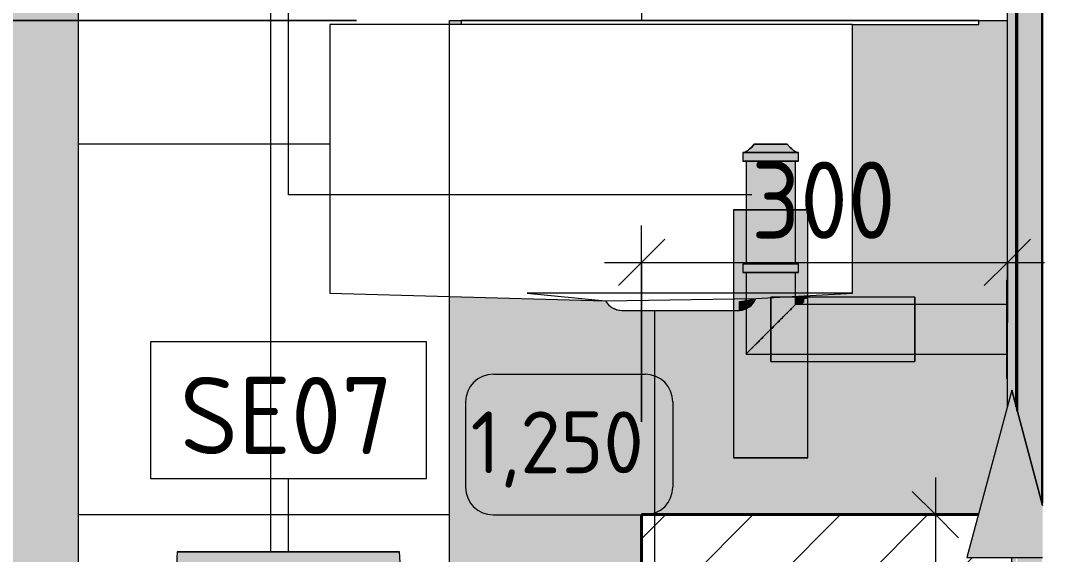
# Model space of a CAD drawing. Header units: millimetres. Extents: x 10406 to 76706, y -2377 to 12445.
# Drawn here: x 38543 to 39372, y 8668 to 9100 of the extents above; entities that cross this region are included whole.
import ezdxf

# ---------------------------------------------------------------- set-up
doc = ezdxf.new("R2010")
doc.units = ezdxf.units.MM
doc.layers.add('0-2', color=7, linetype='Continuous', lineweight=9, transparency=0.7)
doc.layers.add('P-SANR-FIXT-2', color=7, linetype='Continuous', lineweight=9, transparency=0.7)
for name, color, linetype, lineweight in [('A-ANNO-DIMS', 7, 'Continuous', 9), ('A-ANNO-DIMS-25', 7, 'Continuous', 9), ('A-DETL-1', 7, 'Continuous', 40), ('A-DETL-GENF', 7, 'Continuous', 9), ('A-GLAZ-CWMG', 7, 'Continuous', 9), ('A-WALL-PATT', 7, 'Continuous', 9), ('I-FURN-IDEN', 7, 'Continuous', 9), ('I-WALL', 7, 'Continuous', 9), ('P-SANR-FIXT', 7, 'Continuous', 9), ('P-SANR-FIXT-3', 7, 'Continuous', 18), ('P-SANR-FIXT-IDEN', 7, 'Continuous', 9)]:
    doc.layers.add(name, color=color, linetype=linetype, lineweight=lineweight)
for name, color, linetype, lineweight, true_color in [('A-DETL-GENF-2', 7, 'Continuous', 9, 0xe0e0e0), ('A-WALL-4', 7, 'Continuous', 30, 0x3c3c3c), ('A-WALL-FNSH-3', 7, 'Continuous', 30, 0x3c3c3c), ('I-FURN-7', 7, 'Continuous', 9, 0xc0c0c0), ('I-WALL-1', 7, 'Continuous', 9, 0x787878)]:
    doc.layers.add(name, color=color, linetype=linetype, lineweight=lineweight, true_color=true_color)
doc.layers.add('I-FURN-6', color=7, linetype='Continuous', lineweight=9, true_color=0xfbfbfb, transparency=0.7)
doc.styles.add('GOST Common_1', font='GOST_Common.ttf', dxfattribs={"height": 50})
doc.styles.add('GOST Common_3', font='GOST_Common.ttf', dxfattribs={"height": 62.5})
doc.styles.add('ISOCPEUR_2', font='isocpeur.ttf', dxfattribs={"width": 0.9, "height": 62.5})
doc.dimstyles.new('ISO-2_5_0_9К_БОЛЬШОЙ_1', dxfattribs={"dimscale": 304.8, "dimtxt": 62.248823, "dimasz": 0.123031, "dimexe": 0.098425, "dimexo": 0.246063, "dimgap": 0, "dimtad": 1, "dimdec": 0, "dimrnd": 10, "dimzin": 0, "dimdsep": 46, "dimtxsty": 'ISOCPEUR_2', "dimblk1": 'OBLIQUE', "dimblk2": 'OBLIQUE', "dimsah": 1, "dimcen": 0.09, "dimdle": 0.098425, "dimazin": 0, "dimtfac": 1, "dimtdec": 4, "dimtix": 1, "dimtmove": 0, "dimatfit": 3, "dimfxl": 1, "dimtvp": 1, "dimtolj": 1, "dimtzin": 0, "dimarcsym": 2})

# ---------------------------------------------------------------- blocks, each defined once
blk = doc.blocks.new('сифон - Для раковины-30615598-Развертка 3_02-1')
at = {"layer": 'P-SANR-FIXT-2'}
for points in [[(24589.71, 8993), (24632.61, 8993.06), (24628.91, 8995.07), (24629.31, 8995.21), (24628.3, 8995.72), (24627.98, 8995.85), (24627.65, 8996.4), (24626.89, 8997.05), (24624.44, 9000), (24597.87, 9000), (24594.5, 8995.89), (24593.01, 8994.97), (24592.42, 8994.61), (24589.81, 8993.06)], [(24616.39, 8986), (24633.71, 8986), (24633.71, 8993), (24588.71, 8993), (24588.71, 8986), (24616.37, 8986)], [(24603.45, 8946.78), (24611.21, 8946.78), (24611.21, 8986), (24591.21, 8986), (24591.21, 8946.78), (24601.21, 8946.78)], [(24611.21, 8946.78), (24631.21, 8946.78), (24631.21, 8986), (24611.21, 8986), (24611.21, 8969.84)], [(24603.45, 8903), (24611.21, 8903), (24611.21, 8946.78), (24591.21, 8946.78), (24591.21, 8903), (24601.87, 8903)], [(24611.21, 8903), (24631.21, 8903), (24631.21, 8946.78), (24611.21, 8946.78), (24611.21, 8908.4)], [(24606.04, 8896), (24611.21, 8896), (24611.21, 8903), (24588.71, 8903), (24588.79, 8896), (24605.39, 8896)], [(24617.04, 8896), (24633.71, 8896), (24633.71, 8903), (24611.21, 8903), (24611.21, 8896), (24617.01, 8896)], [(24630.03, 8876), (24631.21, 8876), (24631.21, 8896), (24611.21, 8896), (24611.21, 8879.2), (24626.21, 8879), (24626.21, 8876.34), (24625.36, 8876), (24628.53, 8876)], [(24802.27, 8850), (24802.71, 8850.02), (24802.71, 8890), (24802.27, 8890), (24802.27, 8855.18)], [(24586.02, 8865.31), (24590, 8866.21), (24591.21, 8866.99), (24591.21, 8873.59), (24590, 8873.11), (24590, 8868.2), (24588.1, 8866.82)], [(24591.21, 8873.59), (24601.21, 8874.94), (24611.21, 8875.5), (24611.21, 8879.2), (24596.21, 8879), (24596.21, 8874.89), (24591.21, 8874.82), (24591.44, 8874.71), (24595.24, 8874.48), (24591.21, 8874.13)], [(24591.21, 8866.99), (24591.89, 8867.38), (24591.89, 8868.66), (24593.89, 8870.07), (24593.89, 8871.03), (24598.64, 8874.75), (24591.21, 8873.59), (24591.21, 8867.28)], [(24591.21, 8866.73), (24592.79, 8867.5), (24595.3, 8869.35), (24597.48, 8871.84), (24598.66, 8874.5), (24593.89, 8871.03), (24593.84, 8870.02), (24592.49, 8868.99), (24591.89, 8868.66), (24591.89, 8867.38), (24591.21, 8866.99)], [(24611.21, 8876), (24623.79, 8876.2), (24626.21, 8876.34), (24626.21, 8879.2), (24611.21, 8879)], [(24623.63, 8875.11), (24625.36, 8875.11), (24625.36, 8876), (24616.23, 8875.78), (24611.21, 8875.5), (24611.21, 8875.11), (24621.21, 8875.11)], [(24611.21, 8875.5), (24616.24, 8876), (24611.21, 8876)], [(24615.1, 8865.31), (24614.74, 8868.22), (24618.98, 8868.03), (24618.98, 8868.38), (24623.39, 8868.38), (24623.52, 8872.08), (24626.21, 8871.99), (24626.21, 8872.52), (24628.53, 8872.52), (24628.53, 8874.73), (24630.12, 8874.82), (24630.21, 8875.11), (24630.53, 8875.11), (24630.53, 8875.85), (24625.36, 8875.89), (24625.36, 8875.11), (24611.21, 8875.11), (24611.21, 8865.31)], [(24611.21, 8850), (24631.21, 8870), (24631.06, 8875.85), (24630.53, 8875.85), (24630.53, 8875.11), (24630.1, 8875.11), (24630.13, 8874.69), (24628.53, 8874.73), (24628.53, 8872.52), (24626.21, 8872.52), (24626.21, 8871.99), (24623.52, 8872.08), (24623.39, 8868.38), (24618.98, 8868.38), (24618.98, 8868.03), (24614.74, 8868.22), (24615.1, 8865.31), (24611.21, 8865.31), (24611.21, 8855.18)], [(24631.21, 8870), (24637.19, 8870), (24637.19, 8871.6), (24638.32, 8871.56), (24638.27, 8874.51), (24640.19, 8874.47), (24640.24, 8875.11), (24640.85, 8875.11), (24640.85, 8875.77), (24631.21, 8875.85), (24631.21, 8871.81)], [(24707.48, 8870), (24727.9, 8870), (24727.9, 8876), (24641.21, 8875.77), (24641.21, 8870), (24687.98, 8870)], [(24611.21, 8850), (24632.43, 8850), (24632.43, 8853.28), (24634.97, 8852.98), (24635.17, 8861.71), (24637.19, 8861.6), (24637.19, 8864.14), (24638.43, 8864.14), (24638.38, 8867.32), (24640.19, 8867.32), (24640.24, 8869.32), (24640.82, 8869.32), (24640.82, 8869.77), (24631.21, 8870), (24613.73, 8852.52)], [(24660.21, 8850), (24660.21, 8870), (24641.21, 8869.77), (24641.21, 8850)], [(24664.11, 8850), (24667.21, 8850), (24667.21, 8870), (24660.21, 8870), (24660.21, 8850)], [(24711.96, 8850), (24727.9, 8850), (24727.9, 8870), (24667.21, 8870), (24667.21, 8850), (24687.98, 8850)], [(24802.27, 8850), (24802.27, 8870), (24727.9, 8870), (24727.9, 8850), (24783.46, 8850)], [(24622, 8830), (24640.62, 8830.2), (24640.63, 8831.27), (24640.24, 8831.28), (24640.19, 8832.68), (24638.9, 8832.68), (24638.85, 8835.72), (24637.19, 8835.86), (24637.19, 8840), (24634.66, 8840), (24634.84, 8847.5), (24632.43, 8847.76), (24632.43, 8848.72), (24632.43, 8848.78), (24632.43, 8850), (24611.21, 8850), (24611.21, 8830), (24618.98, 8830)], [(24667.21, 8830), (24667.21, 8850), (24660.21, 8850), (24660.21, 8830), (24664.11, 8830)], [(24687.98, 8830), (24727.9, 8830), (24727.9, 8850), (24667.21, 8850), (24667.21, 8830)], [(24727.9, 8830), (24802.27, 8830), (24802.27, 8850), (24727.9, 8850), (24727.9, 8830.31)], [(24802.27, 8810), (24802.71, 8810.07), (24802.71, 8850), (24802.27, 8850), (24802.27, 8811.36)], [(24611.21, 8824), (24640.59, 8824), (24640.59, 8824.89), (24640.19, 8824.89), (24640.19, 8826.84), (24638.98, 8826.87), (24638.97, 8827.48), (24637.19, 8827.48), (24637.19, 8830), (24611.21, 8830), (24611.21, 8824.89)], [(24664.11, 8824), (24727.9, 8824), (24727.9, 8830), (24641.21, 8830), (24641.21, 8824)]]:
    blk.add_hatch(color=256, dxfattribs=at).paths.add_polyline_path(points)
h = blk.add_hatch(color=256, dxfattribs=at)
h.paths.add_polyline_path([(24581.21, 8746), (24641.21, 8746), (24641.21, 8824), (24611.21, 8824), (24611.21, 8830), (24591.21, 8830), (24591.21, 8866.73), (24588.07, 8865.7), (24585.23, 8865.31), (24585.23, 8872.65), (24590, 8873.4), (24590, 8874.02), (24591.21, 8874.13), (24591.21, 8874.71), (24590, 8874.82), (24590, 8875.04), (24591.21, 8875.01), (24591.21, 8896), (24588.71, 8896), (24588.96, 8903), (24591.21, 8903), (24591.21, 8946.78), (24581.21, 8946.78), (24581.21, 8757.89)])
h.paths.add_polyline_path([(24641.21, 8876), (24641.21, 8946.78), (24631.21, 8946.78), (24631.21, 8903), (24633.71, 8903), (24633.71, 8896), (24631.21, 8896), (24631.21, 8876), (24640.85, 8876)])
h = blk.add_hatch(color=256, dxfattribs=at)
h.paths.add_polyline_path([(24591.21, 8830), (24611.21, 8850), (24611.21, 8875.5), (24599.11, 8874.82), (24597.07, 8871.37), (24595.24, 8869.28), (24591.52, 8866.86), (24591.21, 8866.73), (24591.21, 8830.68)])
h.paths.add_polyline_path([(24591.21, 8874.13), (24595.24, 8874.77), (24591.21, 8874.71)])
h.paths.add_polyline_path([(24596.21, 8874.89), (24596.21, 8879.2), (24611.21, 8879.2), (24611.21, 8896), (24591.21, 8896), (24591.43, 8875), (24595.01, 8874.92)])
h = blk.add_hatch(color=256, dxfattribs=at)
h.paths.add_polyline_path([(24590, 8873.4), (24591.21, 8873.59), (24591.21, 8874.13), (24590, 8874.02)])
h.paths.add_polyline_path([(24585.23, 8865.31), (24586.02, 8865.31), (24590, 8868.2), (24590, 8873.4), (24585.23, 8872.65), (24585.23, 8871.84)])
h.paths.add_polyline_path([(24590, 8874.69), (24591.21, 8874.82), (24591.21, 8875.01), (24590, 8874.82)])
h = blk.add_hatch(color=256, dxfattribs=at)
h.paths.add_polyline_path([(24641.21, 8824), (24641.21, 8830), (24637.19, 8830), (24637.19, 8827.48), (24638.97, 8827.48), (24638.98, 8826.87), (24640.19, 8826.84), (24640.24, 8824.89), (24640.59, 8824.66), (24640.59, 8824)])
h.paths.add_polyline_path([(24640.82, 8870), (24641.21, 8870), (24641.21, 8875.77), (24640.85, 8875.77), (24640.85, 8875.11), (24640.24, 8875.11), (24640.19, 8874.47), (24638.27, 8874.51), (24638.32, 8871.56), (24637.19, 8871.6), (24637.19, 8870), (24640.24, 8870)])
h = blk.add_hatch(color=256, dxfattribs=at)
h.paths.add_polyline_path([(24640.19, 8832.68), (24640.24, 8833.68), (24641.21, 8833.64), (24641.21, 8835.86), (24640.19, 8835.86), (24640.24, 8857.65), (24641.21, 8857.53), (24641.21, 8869.77), (24640.82, 8869.77), (24640.82, 8869.32), (24640.24, 8869.32), (24640.19, 8867.32), (24638.38, 8867.13), (24638.43, 8864.14), (24637.19, 8864.14), (24637.19, 8861.6), (24635.17, 8861.71), (24634.97, 8852.98), (24632.43, 8853.28), (24632.43, 8848.78), (24632.43, 8848.72), (24632.43, 8847.76), (24634.84, 8847.5), (24634.66, 8840), (24637.19, 8840), (24637.19, 8835.8), (24638.85, 8835.72), (24638.9, 8832.68)])
h.paths.add_polyline_path([(24641.21, 8830.19), (24641.21, 8832.68), (24640.19, 8832.68), (24640.24, 8831.28), (24640.63, 8831.27), (24640.62, 8830.2)])
h = blk.add_hatch(color=256, dxfattribs=at)
h.paths.add_polyline_path([(24640.19, 8832.68), (24641.21, 8832.68), (24641.21, 8833.64), (24640.19, 8833.69)])
h.paths.add_polyline_path([(24640.24, 8835.86), (24641.21, 8835.86), (24641.21, 8857.53), (24640.19, 8857.65), (24640.19, 8835.86)])
h = blk.add_hatch(color=256, dxfattribs=at)
h.paths.add_polyline_path([(24591.21, 8830), (24611.21, 8830), (24611.21, 8850), (24591.89, 8830.68)])
h.paths.add_polyline_path([(24641.21, 8830), (24660.21, 8830), (24660.21, 8850), (24641.21, 8850), (24641.21, 8830.19)])
at = {"layer": 'P-SANR-FIXT'}
for p, q in [((24581.21, 8946.78), (24581.21, 8879.2)), ((24581.21, 8946.78), (24603.45, 8946.78)), ((24591.11, 8946.78), (24581.21, 8946.78)), ((24603.45, 8946.78), (24591.11, 8946.78)), ((24603.45, 8946.78), (24641.21, 8946.78)), ((24631.31, 8946.78), (24603.49, 8946.78)), ((24641.21, 8946.78), (24631.31, 8946.78)), ((24641.21, 8879.2), (24641.21, 8946.78)), ((24802.71, 8890), (24802.27, 8890)), ((24802.27, 8890), (24802.27, 8870)), ((24802.27, 8850), (24802.27, 8890)), ((24581.21, 8879), (24581.21, 8865.31)), ((24616.24, 8876), (24611.21, 8876)), ((24611.21, 8876), (24611.21, 8875.72)), ((24611.21, 8875.72), (24611.21, 8876)), ((24611.21, 8875.72), (24611.21, 8875.11)), ((24611.21, 8866.41), (24611.21, 8875.72)), ((24611.21, 8875.11), (24611.21, 8850)), ((24618.98, 8876), (24616.39, 8876)), ((24620.15, 8876), (24619.07, 8876)), ((24623.66, 8876), (24620.15, 8876)), ((24630.03, 8876), (24623.81, 8876)), ((24630.53, 8876), (24630.24, 8876)), ((24640.19, 8876), (24630.53, 8876)), ((24640.55, 8876), (24640.24, 8876)), ((24727.9, 8876), (24640.55, 8876)), ((24641.21, 8877.18), (24641.21, 8879)), ((24641.21, 8746), (24641.21, 8877.18)), ((24727.9, 8872.52), (24727.9, 8876)), ((24727.9, 8876), (24727.9, 8850)), ((24581.21, 8865.31), (24581.21, 8746)), ((24611.21, 8850), (24611.21, 8866.41)), ((24727.9, 8870.17), (24727.9, 8872.52)), ((24727.9, 8868.38), (24727.9, 8870.17)), ((24727.9, 8863), (24727.9, 8868.24)), ((24802.27, 8870), (24802.27, 8850)), ((24727.9, 8850), (24727.9, 8863)), ((24611.21, 8850), (24611.21, 8830.56)), ((24611.21, 8824), (24611.21, 8850)), ((24727.9, 8831.62), (24727.9, 8850)), ((24727.9, 8850), (24727.9, 8824)), ((24802.27, 8850), (24802.27, 8830)), ((24802.27, 8815.36), (24802.27, 8850)), ((24727.9, 8829.83), (24727.9, 8831.57)), ((24611.21, 8830.35), (24611.21, 8829.83)), ((24611.21, 8829.83), (24611.21, 8824)), ((24611.21, 8824), (24640.19, 8824)), ((24640.24, 8824), (24640.55, 8824)), ((24640.55, 8824), (24727.9, 8824)), ((24727.9, 8824), (24727.9, 8829.83)), ((24802.27, 8830), (24802.27, 8810)), ((24802.27, 8810), (24802.27, 8815.36)), ((24802.27, 8810), (24802.71, 8810)), ((24581.21, 8746), (24641.21, 8746)), ((24641.21, 8746), (24581.21, 8746))]:
    blk.add_line(p, q, dxfattribs=at)
at = {"layer": 'P-SANR-FIXT-3'}
for p, q in [((24597.87, 9000), (24595.54, 8997.05)), ((24606.11, 9000), (24597.87, 9000)), ((24597.87, 9000), (24598.88, 9000)), ((24598.88, 9000), (24611.21, 9000)), ((24624.56, 9000), (24606.11, 9000)), ((24611.21, 9000), (24616.32, 9000)), ((24616.32, 9000), (24616.37, 9000)), ((24616.37, 9000), (24624.56, 9000)), ((24624.56, 9000), (24626.89, 8997.05)), ((24588.71, 8993), (24588.71, 8986)), ((24633.71, 8993), (24588.71, 8993)), ((24588.71, 8993), (24589.62, 8993)), ((24592.67, 8994.87), (24589.71, 8993)), ((24593.82, 8993), (24589.72, 8993)), ((24589.72, 8993), (24632.7, 8993)), ((24589.81, 8993), (24632.61, 8993)), ((24604.57, 8993), (24593.82, 8993)), ((24632.7, 8993), (24604.57, 8993)), ((24629.75, 8994.87), (24628.33, 8995.97)), ((24632.71, 8993), (24629.75, 8994.87)), ((24632.8, 8993), (24633.71, 8993)), ((24633.71, 8986), (24633.71, 8993)), ((24588.71, 8986), (24633.71, 8986)), ((24590.97, 8986), (24588.71, 8986)), ((24593.01, 8986), (24590.97, 8986)), ((24591.21, 8986), (24591.21, 8946.78)), ((24611.21, 8986), (24591.21, 8986)), ((24591.21, 8986), (24611.21, 8986)), ((24597.99, 8986), (24593.01, 8986)), ((24616.41, 8986), (24597.99, 8986)), ((24611.21, 8986), (24616.39, 8986)), ((24625.36, 8986), (24611.21, 8986)), ((24616.39, 8986), (24631.21, 8986)), ((24631.46, 8986), (24616.43, 8986)), ((24631.21, 8986), (24625.36, 8986)), ((24631.21, 8946.78), (24631.21, 8986)), ((24633.71, 8986), (24631.46, 8986)), ((24591.21, 8946.78), (24591.21, 8903)), ((24631.21, 8903), (24631.21, 8946.78)), ((24588.71, 8903), (24588.71, 8896)), ((24589.48, 8903), (24588.79, 8903)), ((24588.79, 8903), (24611.21, 8903)), ((24591.09, 8903), (24589.48, 8903)), ((24591.73, 8903), (24591.09, 8903)), ((24591.21, 8903), (24591.6, 8903)), ((24591.6, 8903), (24591.21, 8903)), ((24611.21, 8903), (24591.87, 8903)), ((24591.89, 8903), (24611.21, 8903)), ((24597.07, 8903), (24591.89, 8903)), ((24606.04, 8903), (24597.07, 8903)), ((24611.21, 8903), (24606.04, 8903)), ((24616.38, 8903), (24611.21, 8903)), ((24611.21, 8903), (24617.04, 8903)), ((24611.21, 8903), (24617.06, 8903)), ((24617.06, 8903), (24611.21, 8903)), ((24617.04, 8903), (24616.4, 8903)), ((24630.56, 8903), (24617.3, 8903)), ((24617.3, 8903), (24627.12, 8903)), ((24617.32, 8903), (24630.53, 8903)), ((24621.21, 8903), (24617.32, 8903)), ((24625.36, 8903), (24621.21, 8903)), ((24630.53, 8903), (24625.36, 8903)), ((24627.12, 8903), (24633.71, 8903)), ((24631.17, 8903), (24630.7, 8903)), ((24630.82, 8903), (24631.18, 8903)), ((24631.18, 8903), (24630.82, 8903)), ((24633.71, 8903), (24631.34, 8903)), ((24633.71, 8896), (24633.71, 8903)), ((24588.72, 8896), (24591.09, 8896)), ((24611.21, 8896), (24588.72, 8896)), ((24591.09, 8896), (24591.73, 8896)), ((24591.21, 8896), (24591.21, 8879.2)), ((24591.6, 8896), (24591.21, 8896)), ((24591.21, 8896), (24591.6, 8896)), ((24591.87, 8896), (24611.21, 8896)), ((24611.21, 8896), (24591.89, 8896)), ((24591.89, 8896), (24606.04, 8896)), ((24606.04, 8896), (24611.21, 8896)), ((24611.21, 8896), (24616.38, 8896)), ((24617.01, 8896), (24611.21, 8896)), ((24617.04, 8896), (24611.21, 8896)), ((24611.21, 8896), (24617.04, 8896)), ((24616.4, 8896), (24617.01, 8896)), ((24617.04, 8896), (24630.56, 8896)), ((24630.7, 8896), (24617.04, 8896)), ((24630.53, 8896), (24617.06, 8896)), ((24617.06, 8896), (24630.53, 8896)), ((24630.9, 8896), (24631.34, 8896)), ((24632.95, 8896), (24630.9, 8896)), ((24631.21, 8896), (24631.02, 8896)), ((24631.02, 8896), (24631.21, 8896)), ((24631.21, 8879.2), (24631.21, 8896)), ((24631.34, 8896), (24633.71, 8896)), ((24633.71, 8896), (24632.95, 8896)), ((24591.21, 8879), (24591.21, 8875.01)), ((24591.21, 8875.01), (24591.21, 8874.71)), ((24591.21, 8874.71), (24591.21, 8874.13)), ((24591.21, 8874.13), (24591.21, 8873.59)), ((24591.21, 8873.59), (24591.21, 8866.99)), ((24631.21, 8876.62), (24631.21, 8879)), ((24631.21, 8875.41), (24631.21, 8876.62)), ((24631.21, 8870), (24631.21, 8875.41)), ((24591.21, 8866.73), (24591.21, 8830)), ((24640.19, 8870), (24631.21, 8870)), ((24640.63, 8870), (24640.24, 8870)), ((24660.21, 8870), (24640.63, 8870)), ((24667.21, 8870), (24660.21, 8870)), ((24802.27, 8870), (24667.21, 8870)), ((24802.27, 8850), (24802.27, 8870)), ((24802.27, 8870), (24802.27, 8864.14)), ((24802.27, 8864.14), (24802.27, 8850)), ((24802.27, 8844.82), (24802.27, 8850)), ((24802.27, 8850), (24802.27, 8830)), ((24802.27, 8840), (24802.27, 8844.82)), ((24802.27, 8830), (24802.27, 8840)), ((24591.21, 8830), (24592.5, 8830)), ((24592.6, 8830), (24611.21, 8830)), ((24611.21, 8830), (24640.19, 8830)), ((24640.24, 8830), (24640.62, 8830)), ((24640.63, 8830), (24660.21, 8830)), ((24660.21, 8830), (24667.21, 8830)), ((24667.21, 8830), (24802.27, 8830))]:
    blk.add_line(p, q, dxfattribs=at)
at = {"layer": 'P-SANR-FIXT-3', "flags": 128}
for points in [[(24589.71, 8993), (24592.67, 8994.87), (24594.1, 8995.97), (24595.54, 8997.05), (24597.87, 9000)], [(24595.54, 8997.05), (24594.1, 8995.97), (24592.67, 8994.87)], [(24628.33, 8995.97), (24626.89, 8997.05), (24624.56, 9000)], [(24626.89, 8997.05), (24628.33, 8995.97), (24629.75, 8994.87), (24632.71, 8993)]]:
    blk.add_lwpolyline(points, dxfattribs=at)
at = {"layer": 'P-SANR-FIXT-3'}
for points, knots in [([(24628.53, 8867.32), (24628.1, 8866.88), (24627.37, 8866.16), (24626.26, 8865.04), (24625.07, 8863.86), (24623.42, 8862.21), (24621.61, 8860.39), (24620.07, 8858.86), (24618.47, 8857.26), (24615.58, 8854.36), (24612.96, 8851.78), (24611.21, 8850)], [0.6666667, 0.6666667, 0.6666667, 0.6666667, 0.7083333, 0.7291667, 0.75, 0.7916667, 0.8333333, 0.8541667, 0.875, 0.9166667, 1, 1, 1, 1]), ([(24625.36, 8864.14), (24625.66, 8864.45), (24626.26, 8865.04), (24627.37, 8866.16), (24628.1, 8866.88), (24628.53, 8867.32)], [0.25, 0.25, 0.25, 0.25, 0.27083333, 0.29166667, 0.33333333, 0.33333333, 0.33333333, 0.33333333]), ([(24631.21, 8870), (24631.21, 8870), (24630.87, 8869.66), (24629.81, 8868.6), (24629.16, 8867.95), (24628.86, 8867.64)], [0.5, 0.5, 0.5, 0.5, 0.5833333, 0.625, 0.6561027, 0.6561027, 0.6561027, 0.6561027]), ([(24628.86, 8867.64), (24629.16, 8867.95), (24629.81, 8868.6), (24630.87, 8869.66), (24631.21, 8870), (24631.21, 8870)], [0.3438973, 0.3438973, 0.3438973, 0.3438973, 0.375, 0.4166667, 0.5, 0.5, 0.5, 0.5]), ([(24616.39, 8855.18), (24617.23, 8856.02), (24618.89, 8857.67), (24620.85, 8859.64), (24622.33, 8861.11), (24623.75, 8862.54), (24624.74, 8863.53), (24625.36, 8864.14)], [0.0833333, 0.0833333, 0.0833333, 0.0833333, 0.125, 0.1666667, 0.1875, 0.2083333, 0.25, 0.25, 0.25, 0.25]), ([(24611.21, 8850), (24609.47, 8848.22), (24606.85, 8845.64), (24603.54, 8842.33), (24601.58, 8840.36), (24600.09, 8838.89), (24598.67, 8837.46), (24597.36, 8836.14), (24596.17, 8834.96), (24595.06, 8833.84), (24593.84, 8832.63), (24592.97, 8831.76), (24592.57, 8831.36), (24592.49, 8831.28)], [0, 0, 0, 0, 0.0833333, 0.125, 0.1666667, 0.1875, 0.2083333, 0.25, 0.2708333, 0.2916667, 0.3333333, 0.375, 0.3854289, 0.3854289, 0.3854289, 0.3854289]), ([(24592.49, 8831.28), (24592.57, 8831.36), (24592.97, 8831.76), (24593.84, 8832.63), (24595.06, 8833.84), (24596.17, 8834.96), (24597.36, 8836.14), (24599, 8837.79), (24600.82, 8839.61), (24602.36, 8841.14), (24603.95, 8842.74), (24606.85, 8845.64), (24609.47, 8848.22), (24611.21, 8850)], [0.6145711, 0.6145711, 0.6145711, 0.6145711, 0.625, 0.6666667, 0.7083333, 0.7291667, 0.75, 0.7916667, 0.8333333, 0.8541667, 0.875, 0.9166667, 1, 1, 1, 1]), ([(24592.36, 8831.15), (24592.19, 8830.98), (24591.51, 8830.3), (24591.21, 8830), (24591.21, 8830)], [0.391469, 0.391469, 0.391469, 0.391469, 0.4166667, 0.5, 0.5, 0.5, 0.5]), ([(24591.21, 8830), (24591.21, 8830), (24591.51, 8830.3), (24592.19, 8830.98), (24592.36, 8831.15)], [0.5, 0.5, 0.5, 0.5, 0.5833333, 0.608531, 0.608531, 0.608531, 0.608531])]:
    blk.add_open_spline(points, degree=3, knots=knots, dxfattribs=at)
blk.add_open_spline([(24611.21, 8850), (24612.96, 8851.78), (24614.7, 8853.5), (24616.39, 8855.18)], degree=3, dxfattribs=at)
blk = doc.blocks.new('смеситель для раковины - Default-30615600-Развертка 3_02-1')
at = {"layer": '0-2'}
blk.add_hatch(color=256, dxfattribs=at).paths.add_polyline_path([(24747.25, 9100), (24747.25, 9100), (24746.96, 9100)])
blk = doc.blocks.new('мусорная корзина - Round_ Metal-30590745-Развертка 3_02-1')
at = {"layer": 'P-SANR-FIXT-2'}
for points in [[(24116, 8400), (24146, 8400), (24146, 8403.17), (24221, 8403.17), (24221, 8406.96), (24156, 8406.96), (24156, 8670), (24131, 8670), (24119.6, 8462.25), (24117.29, 8422.37)], [(24156, 8406.96), (24221, 8406.96), (24221, 8670), (24156, 8670), (24156, 8495.15)], [(24282.92, 8406.96), (24286, 8406.96), (24286, 8670), (24221, 8670), (24221, 8406.96), (24282.72, 8406.96)], [(24326, 8400), (24315.92, 8578.45), (24311, 8670), (24286, 8670), (24285.95, 8406.96), (24221, 8406.96), (24221, 8403.17), (24296, 8403.17), (24296, 8400), (24325.69, 8400)], [(24173.33, 8400), (24221, 8400), (24221, 8403.17), (24146, 8403.17), (24146, 8400), (24169.91, 8400)], [(24266.97, 8400), (24296, 8400), (24296, 8403.17), (24221, 8403.17), (24221, 8400), (24266.69, 8400)]]:
    blk.add_hatch(color=256, dxfattribs=at).paths.add_polyline_path(points)
at = {"layer": 'P-SANR-FIXT'}
for p, q in [((24131, 8670), (24116, 8400)), ((24155.78, 8670), (24131, 8670)), ((24131, 8670), (24221, 8670)), ((24221, 8670), (24155.78, 8670)), ((24175.04, 8670), (24221, 8670)), ((24221, 8670), (24175.04, 8670)), ((24221, 8670), (24221, 8670)), ((24286.23, 8670), (24221, 8670)), ((24221, 8670), (24311, 8670)), ((24311, 8670), (24286.23, 8670)), ((24326, 8400), (24311, 8670)), ((24146, 8403.17), (24146, 8400)), ((24221, 8403.17), (24146, 8403.17)), ((24146, 8403.17), (24156.05, 8403.17)), ((24156, 8406.96), (24158.22, 8406.96)), ((24204.18, 8406.96), (24156, 8406.96)), ((24156.05, 8403.17), (24221, 8403.17)), ((24158.22, 8406.96), (24188.5, 8406.96)), ((24188.5, 8406.96), (24204.18, 8406.96)), ((24204.24, 8406.96), (24221, 8406.96)), ((24221, 8406.96), (24204.24, 8406.96)), ((24237.76, 8406.96), (24221, 8406.96)), ((24221, 8406.96), (24237.76, 8406.96)), ((24296, 8403.17), (24221, 8403.17)), ((24221, 8403.17), (24296, 8403.17)), ((24253.5, 8406.96), (24237.83, 8406.96)), ((24237.83, 8406.96), (24253.5, 8406.96)), ((24266.97, 8406.96), (24253.65, 8406.96)), ((24253.65, 8406.96), (24266.97, 8406.96)), ((24296, 8400), (24296, 8403.17))]:
    blk.add_line(p, q, dxfattribs=at)
blk = doc.blocks.new('Мойка кухонная - Раковина Roca Victoria-N Unik 600х460 мм-30768662-Развертка 3_02-1')
at = {"layer": 'P-SANR-FIXT'}
for p, q in [((24351.21, 9096.82), (24254.54, 9096.82)), ((24351.21, 9096.82), (24254.54, 9096.82)), ((24351.21, 9096.82), (24254.54, 9096.82)), ((24254.54, 9096.82), (24254.54, 8879.2)), ((24677.37, 9096.82), (24351.21, 9096.82)), ((24677.37, 9096.82), (24351.21, 9096.82)), ((24360.89, 9096.82), (24351.21, 9096.82)), ((24779.69, 9100), (24360.89, 9100)), ((24360.89, 9100), (24360.89, 9096.82)), ((24677.37, 9096.82), (24658.32, 9096.82)), ((24677.37, 8879.2), (24677.37, 9096.82)), ((24677.37, 9096.82), (24779.69, 9096.82)), ((24779.69, 9096.82), (24779.69, 9100)), ((24254.54, 8879.2), (24351.21, 8876.55)), ((24351.21, 8876.55), (24477.57, 8873.09)), ((24677.37, 8879.2), (24414.08, 8879.2)), ((24414.08, 8879.2), (24477.56, 8873.11)), ((24477.57, 8873.09), (24599.11, 8874.82)), ((24599.11, 8874.82), (24677.37, 8879.2)), ((24599.11, 8874.82), (24677.37, 8879.2)), ((24490.77, 8865.31), (24538.39, 8865.31)), ((24491.07, 8865.31), (24586.02, 8865.31)), ((24538.39, 8865.31), (24586.02, 8865.31))]:
    blk.add_line(p, q, dxfattribs=at)
for centre, radius, start, end in [((24491.07, 8880.91), 15.6, 210, 270), ((24490.77, 8880.4), 15.09, 208.97426, 270), ((24584.88, 8880.64), 15.37, 274.23779, 337.7566), ((24584.88, 8880.64), 15.37, 274.23779, 337.7566)]:
    blk.add_arc(centre, radius, start, end, dxfattribs=at)
blk = doc.blocks.new('Прямоугольный импост - 50 x 70 мм-31927764-Развертка 3_02-1')
at = {"layer": 'A-GLAZ-CWMG'}
blk.add_hatch(color=256, dxfattribs=at).paths.add_polyline_path([(14939.29, 8400), (15009.29, 8400), (15009.29, 10500), (14939.29, 10500), (14939.29, 8450)])
blk = doc.blocks.new('Начало раскладки_красным - Начало раскладки_красным-26110621-Развертка 3_02-1')
at = {"layer": 'A-DETL-GENF'}
for points in [[(24769.99, 8665.36), (24831.2, 8665.39), (24831.2, 8707.34), (24806.15, 8800.61), (24779.26, 8700)], [(24541.62, 8394.56), (24541.59, 8436.69), (24406.38, 8400.37), (24428.13, 8394.56), (24449.28, 8394.56)]]:
    blk.add_hatch(color=256, dxfattribs=at).paths.add_polyline_path(points)
for p, q in [((24806.15, 8800.61), (24769.99, 8665.36)), ((24806.15, 8800.61), (24769.99, 8665.36)), ((24831.2, 8707.34), (24806.15, 8800.61)), ((24806.15, 8800.61), (24831.2, 8707.34)), ((24769.99, 8665.36), (24831.2, 8665.39)), ((24769.99, 8665.36), (24831.2, 8665.39)), ((24806.37, 8430.61), (24806.23, 8665.38)), ((24541.59, 8436.69), (24406.38, 8400.37)), ((24406.38, 8400.37), (24541.59, 8436.69)), ((24541.62, 8394.56), (24541.59, 8436.69)), ((24541.59, 8436.69), (24541.62, 8394.56)), ((24776.38, 8400.59), (24541.61, 8400.45)), ((24406.38, 8400.37), (24428.13, 8394.56)), ((24406.38, 8400.37), (24428.13, 8394.56))]:
    blk.add_line(p, q, dxfattribs=at)
blk.add_arc((24806.38, 8400.61), 30, 32.7824, 191.66147, dxfattribs=at)
blk = doc.blocks.new('М_сантехническая_рамка1 - В рамке-30590747-Развертка 3_02-1')
at = {"layer": 'P-SANR-FIXT-IDEN'}
for p, q in [((16413.11, 9367.72), (16189.8, 9367.72)), ((16189.8, 9367.72), (16189.8, 9257.27)), ((16413.11, 9257.27), (16413.11, 9367.72)), ((16189.8, 9257.27), (16413.11, 9257.27))]:
    blk.add_line(p, q, dxfattribs=at)
blk = doc.blocks.new('Марка_Мебель - В прямоуг_Balcon_Марка-25523697-Развертка 3_02-1')
at = {"layer": 'I-FURN-IDEN'}
for p, q in [((16267.88, 8856.94), (16390.61, 8856.94)), ((16245.38, 8834.44), (16245.38, 8765.4)), ((16413.11, 8834.44), (16413.11, 8765.56)), ((16267.71, 8743.06), (16390.61, 8743.06))]:
    blk.add_line(p, q, dxfattribs=at)
for centre, radius, start, end in [((16267.88, 8834.44), 22.5, 90, 180), ((16390.61, 8834.44), 22.5, 0, 90), ((16267.71, 8765.4), 22.34, 180, 270), ((16390.61, 8765.56), 22.5, 270, 0)]:
    blk.add_arc(centre, radius, start, end, dxfattribs=at)
blk = doc.blocks.new('DIMBLOCK33-Развертка 3_02-1')
at = {"layer": 'A-ANNO-DIMS-25'}
for p, q in [((38492.96, 9130), (38492.96, 8500)), ((38815.06, 9100), (38462.96, 9100)), ((38492.96, 9100), (38815.06, 9100)), ((38815.06, 8500), (38462.96, 8500)), ((38492.96, 8500), (38815.06, 8500))]:
    blk.add_line(p, q, dxfattribs=at)
at = {"layer": 'A-ANNO-DIMS-25', "lineweight": 20}
for p, q in [((38492.96, 9100), (38474.21, 9118.75)), ((38492.96, 9100), (38511.71, 9081.25)), ((38492.96, 8500), (38474.21, 8518.75)), ((38492.96, 8500), (38511.71, 8481.25))]:
    blk.add_line(p, q, dxfattribs=at)
at = {"layer": 'A-ANNO-DIMS-25', "color": 0, "insert": (38411.31, 8740.74), "char_height": 62.5, "width": 142.2146, "attachment_point": 1, "rotation": 90, "line_spacing_factor": 1.149209, "style": 'ISOCPEUR_2'}
blk.add_mtext('600', dxfattribs=at)
blk = doc.blocks.new('_Oblique')
at = {"color": 0, "linetype": 'ByBlock', "lineweight": -2}
blk.add_line((-0.5, -0.5), (0.5, 0.5), dxfattribs=at)
blk = doc.blocks.new('DIMBLOCK40-Развертка 3_02-1')
at = {"layer": 'A-ANNO-DIMS-25'}
for p, q in [((38394.77, 10230), (38394.77, 8370)), ((38514.85, 10200), (38364.77, 10200)), ((38394.77, 10200), (38514.85, 10200)), ((38346.29, 8400), (38424.77, 8400)), ((38394.77, 8400), (38346.29, 8400))]:
    blk.add_line(p, q, dxfattribs=at)
at = {"layer": 'A-ANNO-DIMS-25', "lineweight": 20}
for p, q in [((38394.77, 10200), (38376.02, 10218.75)), ((38394.77, 10200), (38413.52, 10181.25)), ((38394.77, 8400), (38376.02, 8418.75)), ((38394.77, 8400), (38413.52, 8381.25))]:
    blk.add_line(p, q, dxfattribs=at)
at = {"layer": 'A-ANNO-DIMS-25', "color": 0, "insert": (38313.12, 9226.38), "char_height": 62.5, "width": 176.6909, "attachment_point": 1, "rotation": 90, "line_spacing_factor": 1.149209, "style": 'ISOCPEUR_2'}
blk.add_mtext('1800', dxfattribs=at)
blk = doc.blocks.new('DIMBLOCK41-Развертка 3_02-1')
at = {"layer": 'A-ANNO-DIMS-25'}
for p, q in [((39045.56, 8775), (39045.56, 8934.13)), ((39341.56, 8855.65), (39341.56, 8934.13)), ((39015.56, 8904.13), (39371.56, 8904.13)), ((39045.56, 8904.13), (39045.56, 8775)), ((39341.56, 8904.13), (39341.56, 8855.65))]:
    blk.add_line(p, q, dxfattribs=at)
at = {"layer": 'A-ANNO-DIMS-25', "lineweight": 20}
for p, q in [((39045.56, 8904.13), (39064.31, 8922.88)), ((39341.56, 8904.13), (39360.31, 8922.88)), ((39045.56, 8904.13), (39026.81, 8885.38)), ((39341.56, 8904.13), (39322.81, 8885.38))]:
    blk.add_line(p, q, dxfattribs=at)
at = {"layer": 'A-ANNO-DIMS-25', "color": 0, "insert": (39134.31, 8985.79), "char_height": 62.5, "width": 142.2146, "attachment_point": 1, "line_spacing_factor": 1.149209, "style": 'ISOCPEUR_2'}
blk.add_mtext('300', dxfattribs=at)
blk = doc.blocks.new('DIMBLOCK42-Развертка 3_02-1')
at = {"layer": 'A-ANNO-DIMS-25'}
for p, q in [((39283.3, 8730), (39283.3, 8370)), ((39234.82, 8700), (39313.3, 8700)), ((39283.3, 8700), (39234.82, 8700)), ((39234.82, 8400), (39313.3, 8400)), ((39283.3, 8400), (39234.82, 8400))]:
    blk.add_line(p, q, dxfattribs=at)
at = {"layer": 'A-ANNO-DIMS-25', "lineweight": 20}
for p, q in [((39283.3, 8700), (39264.55, 8718.75)), ((39283.3, 8700), (39302.05, 8681.25)), ((39283.3, 8400), (39264.55, 8418.75)), ((39283.3, 8400), (39302.05, 8381.25))]:
    blk.add_line(p, q, dxfattribs=at)
at = {"layer": 'A-ANNO-DIMS-25', "color": 0, "insert": (39201.65, 8490.74), "char_height": 62.5, "width": 142.2146, "attachment_point": 1, "rotation": 90, "line_spacing_factor": 1.149209, "style": 'ISOCPEUR_2'}
blk.add_mtext('300', dxfattribs=at)

msp = doc.modelspace()

# ---------------------------------------------------------------- hatches: boundary and pattern name
at = {"layer": 'A-DETL-GENF-2'}
h = msp.add_hatch(dxfattribs=at)
h.set_pattern_fill('FP_14', color=256, style=0, pattern_type=2)
h.set_pattern_definition([(45, (37082.63, 0), (-35.35534, 35.35534), [])])
h.paths.add_polyline_path([(39045.56, 8500), (39341.56, 8500), (39341.56, 8665.37), (39308.84, 8665.36), (39318.1, 8700), (39045.56, 8700), (39045.56, 8636.78)])
at = {"layer": 'A-WALL-PATT'}
h = msp.add_hatch(dxfattribs=at)
h.set_pattern_fill('FP_13', color=256, style=0, pattern_type=2)
h.set_pattern_definition([(90, (39345.56, 8400), (-300, 2e-14), []), (180, (39345.56, 8400), (-4e-14, -300), [])])
h.paths.add_polyline_path([(39153.81, 9216.24), (39154.31, 9215.96), (39154.71, 9216.11)])
h.paths.add_polyline_path([(39170.04, 9214.61), (39169.29, 9214.43), (39169.38, 9214.25), (39170.42, 9214.48)])
h.paths.add_polyline_path([(39174.82, 9214.17), (39174.48, 9214.38), (39175.7, 9214.25)])
h.paths.add_polyline_path([(39205.84, 9211.58), (39206.12, 9211.39), (39205.86, 9211.58)])
h.paths.add_polyline_path([(39229.34, 9229.19), (39230.13, 9229.19), (39229.73, 9229.36)])
h.paths.add_polyline_path([(39176.72, 9245.54), (39174.86, 9243.71), (39175.04, 9243.12), (39175.04, 9243.44), (39175.09, 9243.95), (39176.38, 9245.02), (39176.69, 9245.26), (39176.71, 9245.39)])
h.paths.add_polyline_path([(38589.85, 8400), (38654.85, 8400), (38664.2, 8565.01), (38669.85, 8670), (38849.85, 8670), (38859.71, 8488.94), (38864.85, 8400), (38946.62, 8400), (38945.23, 8400.37), (39045.56, 8427.32), (39045.56, 8500), (38890.06, 8500.25), (38890.06, 8876.55), (38793.39, 8879.2), (38793.39, 9096.82), (38890.06, 9096.82), (38890.06, 9100), (39263.35, 9100.16), (39252.41, 9160.67), (39248.03, 9173.1), (39239.59, 9183.7), (39226.4, 9191.81), (39212.35, 9196.25), (39203.73, 9197.83), (39203.65, 9198.13), (39198.2, 9198.57), (39198.05, 9198.48), (39191.58, 9199.03), (39181.61, 9200.23), (39181.61, 9200.42), (39180.49, 9200.4), (39177.32, 9200.53), (39174.59, 9200.67), (39167.39, 9201.09), (39167.24, 9200.83), (39166.21, 9200.34), (39165.38, 9200.14), (39163.93, 9200.4), (39161.07, 9199.66), (39157.84, 9199.66), (39155.22, 9200.76), (39152.14, 9202.48), (39147.45, 9203.15), (39144.76, 9203.49), (39144.77, 9203.78), (39143.83, 9203.95), (39140.07, 9204.12), (39141.1, 9203.38), (39138.9, 9204.08), (39136.99, 9205.23), (39135.56, 9207.08), (39135.12, 9208.24), (39134.73, 9210.04), (39135.16, 9212.69), (39135.96, 9214.25), (39137.76, 9216.08), (39139.22, 9216.89), (39140.48, 9217.17), (39142.05, 9217.2), (39144.01, 9217.09), (39147.83, 9216.84), (39171.2, 9214.65), (39171.9, 9214.61), (39178.16, 9213.68), (39183.36, 9213.25), (39187.07, 9213.21), (39190.74, 9212.82), (39194.55, 9212.47), (39194.78, 9212.58), (39202.82, 9211.77), (39202.96, 9211.93), (39208.16, 9211.39), (39208.16, 9211.15), (39213.84, 9210.79), (39213.06, 9211.05), (39215.64, 9210.84), (39218.82, 9210.46), (39218.38, 9210.34), (39219.07, 9210.08), (39220.37, 9210.01), (39224.21, 9209.72), (39225.26, 9209.73), (39225.26, 9209.93), (39226.83, 9209.89), (39248.25, 9208.31), (39248.92, 9208.47), (39248.69, 9209.09), (39250.94, 9209.75), (39250.92, 9212.06), (39249.83, 9212.04), (39248.89, 9210.99), (39247.39, 9212.55), (39247.39, 9212.84), (39248.23, 9212.94), (39248.23, 9213.13), (39247.82, 9213.46), (39246.97, 9213.76), (39246.87, 9214.6), (39245.94, 9215.44), (39244.19, 9217.01), (39244.49, 9217.01), (39244.73, 9217.21), (39244.95, 9217.65), (39243.83, 9218.42), (39242.98, 9218.89), (39240.73, 9220.8), (39240.45, 9220.82), (39240.18, 9221.44), (39240.34, 9221.66), (39240.34, 9221.89), (39239.83, 9222.31), (39239.2, 9222.38), (39238.76, 9222.74), (39238.76, 9223.02), (39239.09, 9223.13), (39237.1, 9224.13), (39236.28, 9224.58), (39235.85, 9225.02), (39235.29, 9225.54), (39235.53, 9225.82), (39233.55, 9226.61), (39233.55, 9226.9), (39232.67, 9227.2), (39232.13, 9227.6), (39228.14, 9229.99), (39227.91, 9230.36), (39225.6, 9230.97), (39226.23, 9230.91), (39225.45, 9231.35), (39225.45, 9231.59), (39226.58, 9231.61), (39227.3, 9231.73), (39225.73, 9232.36), (39223.68, 9233.03), (39221.49, 9234.01), (39214.36, 9236.27), (39214.15, 9236.49), (39209.83, 9237.29), (39198.31, 9239.34), (39198.71, 9239.58), (39198.07, 9239.67), (39196.7, 9239.59), (39188.95, 9240.42), (39188.94, 9240.34), (39175.88, 9241.75), (39175.03, 9242.33), (39174.54, 9243.73), (39175.04, 9244.73), (39175.82, 9245.34), (39176.8, 9245.53), (39270.03, 9236.27), (39270.25, 9236.43), (39268.37, 9347.88), (39268.87, 9348.38), (39289.51, 9348.38), (39289.51, 9361.51), (39290.01, 9362.01), (39295.58, 9362.25), (39296.25, 9362.92), (39296.49, 9363.83), (39296.43, 9372.85), (39294.81, 9372.85), (39294.31, 9373.35), (39294.31, 9386.84), (39253.87, 9386.84), (39253.87, 9392.77), (39294.31, 9392.77), (39294.31, 9395.64), (39294.81, 9396.14), (39299.58, 9396.69), (39304.37, 9396.85), (39312.26, 9396.34), (39313.94, 9396.14), (39314.44, 9395.64), (39314.44, 9373.35), (39313.94, 9372.85), (39312.26, 9372.85), (39312.5, 9362.92), (39313.17, 9362.25), (39314.08, 9362.01), (39318.74, 9362.01), (39319.24, 9361.51), (39319.24, 9348.38), (39339.87, 9348.38), (39340.37, 9347.88), (39340.58, 9348.52), (39341.22, 9349.02), (39341, 9349.25), (39340.5, 9349.75), (39340.66, 9352.6), (39341.56, 9353.2), (39341.56, 10200), (38589.85, 10200), (38589.85, 8879)])
h.paths.add_polyline_path([(39341.56, 9100), (39341.56, 9308.35), (39340.58, 9309.33), (39340.58, 9337.91), (39341.56, 9339.51), (39340.37, 9339.1), (39340.37, 9217.95), (39339.87, 9217.45), (39286.56, 9217.45), (39287.6, 9215.59), (39289.62, 9215.76), (39289.76, 9213.92), (39290.33, 9213.77), (39307.62, 9108.69), (39309.02, 9100), (39322.31, 9100)])
h.paths.add_polyline_path([(39193, 9199.03), (39193.14, 9199.34), (39191.95, 9199.23), (39192.27, 9199.11)])
h.paths.add_polyline_path([(39171.72, 9201.35), (39171.72, 9201.51), (39171.24, 9201.46)])
h.paths.add_polyline_path([(39148.44, 9203.59), (39146.93, 9203.8), (39148.03, 9203.63), (39148.36, 9203.6)])
h.paths.add_polyline_path([(39235.97, 9208.44), (39239.37, 9208.2), (39238.52, 9208.45), (39236.99, 9208.41)])
h.paths.add_polyline_path([(39234.69, 9208.29), (39235.18, 9208.61), (39234.03, 9208.7), (39234.48, 9208.44)])
h.paths.add_polyline_path([(39244.22, 9207.46), (39243.36, 9207.55), (39142.35, 9216.21), (39142.83, 9216.3), (39243.95, 9207.48)])
h.paths.add_polyline_path([(39136.09, 9207.53), (39135.85, 9208.99), (39136.08, 9207.57)])
h.paths.add_polyline_path([(39244.97, 9207.82), (39243.36, 9207.98), (39244.91, 9207.82)])
h.paths.add_polyline_path([(39248.95, 9208.13), (39247.54, 9208.24), (39248.69, 9208.13)])
h.paths.add_polyline_path([(39211.96, 9210.46), (39210.94, 9210.72), (39210.94, 9210.54)])
h.paths.add_polyline_path([(39191.91, 9212.3), (39189.79, 9212.69), (39190.42, 9212.46)])
h.paths.add_polyline_path([(39245.87, 9215.14), (39246.5, 9214.97), (39246.22, 9214.58), (39245.93, 9215.04)])
h.paths.add_polyline_path([(39245.93, 9214.43), (39245.64, 9215.16), (39245.88, 9215.03), (39245.93, 9214.44)])
h.paths.add_polyline_path([(39164.8, 9214.82), (39164.8, 9215.04), (39163.26, 9215.2), (39161.76, 9215.09), (39163.26, 9214.83)])
h.paths.add_polyline_path([(39142.82, 9216.73), (39142.63, 9216.89), (39142.69, 9216.74)])
h.paths.add_polyline_path([(39254.23, 9218.13), (39253.9, 9218.36), (39243.27, 9224.6), (39238.36, 9227.22), (39237.17, 9227.67), (39237.39, 9227.41), (39240.48, 9225.61), (39239.89, 9226.26), (39241.91, 9225.36), (39246.65, 9222.55), (39254.13, 9218.19)])
h.paths.add_polyline_path([(39242.68, 9218.56), (39242.45, 9219.17), (39242.77, 9218.82), (39242.7, 9218.63)])
h.paths.add_polyline_path([(39238.13, 9223.26), (39237.92, 9223.64), (39238.22, 9223.35)])
h.paths.add_polyline_path([(39233.5, 9229.09), (39232.5, 9229.94), (39231.46, 9230.53), (39230.25, 9230.73), (39230.82, 9230.32), (39232.95, 9229.36)])
h.paths.add_polyline_path([(39225.96, 9231.73), (39223.25, 9232.27), (39223.41, 9232.5), (39225.6, 9231.99), (39226.33, 9231.75)])
h.paths.add_polyline_path([(39225.07, 9232.79), (39225.07, 9233.09), (39225.02, 9232.81)])
h.paths.add_polyline_path([(39221.25, 9233.5), (39221.57, 9233.63), (39221.57, 9233.5)])
h.paths.add_polyline_path([(39221.75, 9233.76), (39219.47, 9234.01), (39217.38, 9234.66), (39217.3, 9234.8), (39221.64, 9233.8)])
h.paths.add_polyline_path([(39218.53, 9234.86), (39216.67, 9235.17), (39210.68, 9237.03), (39217.79, 9235.08), (39218.25, 9234.94)])
h.paths.add_polyline_path([(39206.36, 9238.11), (39203.94, 9238.73), (39201.76, 9238.91), (39201.8, 9238.73), (39205.24, 9238.21)])
h.paths.add_polyline_path([(39176.35, 9241.7), (39176.15, 9242.13), (39176.08, 9241.86), (39176.34, 9241.71)])
at = {"layer": 'I-FURN-6'}
h = msp.add_hatch(color=256, dxfattribs=at)
h.paths.add_polyline_path([(38988.13, 8500), (39045.56, 8500), (39045.56, 8700), (39318.1, 8700), (39341.56, 8787.75), (39341.56, 8810), (39341.12, 8810), (39341.12, 8830), (39266.75, 8830), (39266.75, 8824), (39180.06, 8824), (39180.06, 8746), (39120.06, 8746), (39120.06, 8865.31), (39029.62, 8865.31), (39025.85, 8865.84), (39023.38, 8866.66), (39020.62, 8868.29), (39018.26, 8870.47), (39016.4, 8873.09), (38890.06, 8876.55), (38890.06, 8500)])
h.paths.add_polyline_path([(39322.31, 8870), (39341.12, 8870), (39341.12, 8890), (39341.56, 8890), (39341.56, 9100), (39318.54, 9100), (39318.54, 9096.82), (39216.22, 9096.82), (39216.22, 8879.2), (39180.06, 8877.18), (39180.06, 8876), (39266.75, 8876), (39266.75, 8870), (39274.57, 8870)])
h.paths.add_polyline_path([(38890.06, 9096.82), (38899.74, 9096.82), (38899.74, 9100), (38890.06, 9100)])
at = {"layer": 'I-WALL'}
h = msp.add_hatch(color=256, dxfattribs=at)
h.paths.add_polyline_path([(39347.85, 8400), (39348.56, 8400), (39348.56, 8665.38), (39345.06, 8665.36), (39345.06, 8450), (39347.85, 8450), (39347.85, 8416.91)])
h.paths.add_polyline_path([(39348.56, 8787.34), (39348.56, 10200), (39341.56, 10200), (39341.56, 8787.75), (39345, 8800.61)])
at = {"layer": 'I-WALL-1'}
h = msp.add_hatch(dxfattribs=at)
h.set_pattern_fill('FP_10', color=256, style=0, pattern_type=2)
h.set_pattern_definition([(0, (37082.631, 0), (30.48, 7.62), [2.515, -20.345, 2.515, -20.345, -121.92]), (0, (37082.631, 0), (30.48, 7.62), [-45.72, 2.515, -43.205, 2.515, -20.345, -53.34]), (0, (37082.631, 0), (30.48, 7.62), [-114.3, 2.515, -12.725, 2.515, -35.585]), (120, (37094.061, 3.81), (-21.8391136, 22.5864543), [2.515, -20.345, 2.515, -20.345, -121.92]), (120, (37094.061, 3.81), (-21.8391136, 22.5864543), [-45.72, 2.515, -43.205, 2.515, -20.345, -53.34]), (120, (37094.061, 3.81), (-21.8391136, 22.5864543), [-114.3, 2.515, -12.725, 2.515, -35.585]), (240, (37097.871, 19.05), (-8.6408864, -30.2064543), [2.515, -20.345, 2.515, -20.345, -121.92]), (240, (37097.871, 19.05), (-8.6408864, -30.2064543), [-45.72, 2.515, -43.205, 2.515, -20.345, -53.34]), (240, (37097.871, 19.05), (-8.6408864, -30.2064543), [-114.3, 2.515, -12.725, 2.515, -35.585])])
h.paths.add_polyline_path([(39369.56, 8400), (39369.56, 8665.39), (39349.56, 8665.36), (39349.56, 8400), (39368.85, 8400)])
h.paths.add_polyline_path([(39369.56, 8709.15), (39369.56, 12270), (39349.56, 12270), (39349.56, 8783.62), (39356.47, 8757.89)])

# ---------------------------------------------------------------- linework, layer by layer
at = {"layer": 'A-DETL-1'}
for p, q in [((39318.1, 8700), (39045.56, 8700)), ((39045.56, 8700), (39045.56, 8427.32))]:
    msp.add_line(p, q, dxfattribs=at)
at = {"layer": 'A-WALL-4'}
msp.add_line((39369.56, 8709.15), (39369.56, 12270), dxfattribs=at)
at = {"layer": 'A-WALL-FNSH-3'}
for p, q in [((39348.56, 11800), (39348.56, 8787.34)), ((39349.56, 8783.62), (39349.56, 11800))]:
    msp.add_line(p, q, dxfattribs=at)
at = {"layer": 'I-FURN-7'}
for p, q in [((38890.06, 9100), (39341.56, 9100)), ((38890.06, 8500), (38890.06, 9100))]:
    msp.add_line(p, q, dxfattribs=at)
at = {"layer": 'I-WALL'}
for p, q in [((38589.85, 11800), (38589.85, 8400)), ((39341.56, 8787.75), (39341.56, 10200))]:
    msp.add_line(p, q, dxfattribs=at)
at = {"layer": 'P-SANR-FIXT-IDEN'}
for p, q in [((38759.85, 8958.78), (38759.85, 9196.37)), ((39134.73, 8958.78), (38759.85, 8958.78)), ((39055.97, 8865.31), (39055.97, 8599.89)), ((38759.85, 8670), (38759.85, 8729.3))]:
    msp.add_line(p, q, dxfattribs=at)

# ---------------------------------------------------------------- block references
at = {"layer": 'A-DETL-GENF'}
msp.add_blockref('Начало раскладки_красным - Начало раскладки_красным-26110621-Развертка 3_02-1', (14538.85, 0), dxfattribs=at)
at = {"layer": 'A-GLAZ-CWMG'}
msp.add_blockref('Прямоугольный импост - 50 x 70 мм-31927764-Развертка 3_02-1', (23580.56, 0), dxfattribs=at)
at = {"layer": 'I-FURN-IDEN'}
msp.add_blockref('Марка_Мебель - В прямоуг_Balcon_Марка-25523697-Развертка 3_02-1', (22657.77, -43.24), dxfattribs=at)
at = {"layer": 'P-SANR-FIXT'}
for name in ['смеситель для раковины - Default-30615600-Развертка 3_02-1', 'Мойка кухонная - Раковина Roca Victoria-N Unik 600х460 мм-30768662-Развертка 3_02-1', 'сифон - Для раковины-30615598-Развертка 3_02-1', 'мусорная корзина - Round_ Metal-30590745-Развертка 3_02-1']:
    msp.add_blockref(name, (14538.85, 0), dxfattribs=at)
at = {"layer": 'P-SANR-FIXT-IDEN'}
msp.add_blockref('М_сантехническая_рамка1 - В рамке-30590747-Развертка 3_02-1', (22458.39, -527.97), dxfattribs=at)

# ---------------------------------------------------------------- texts
at = {"layer": 'I-FURN-IDEN', "insert": (38907.27, 8783.53), "char_height": 50, "width": 184.3881, "attachment_point": 1, "style": 'GOST Common_1'}
msp.add_mtext('1,250', dxfattribs=at)
at = {"layer": 'P-SANR-FIXT-IDEN', "insert": (38672.03, 8811.45), "char_height": 62.5, "width": 222.4683, "attachment_point": 1, "style": 'GOST Common_3'}
msp.add_mtext('SE07', dxfattribs=at)

# ---------------------------------------------------------------- dimensions: what is measured, and where the dimension line sits
at = {"layer": 'A-ANNO-DIMS'}
for base, p1, p2, override, picture, middle in [((38394.77, 8400), (38589.85, 10200), (38421.29, 8400), {"dimpost": '<>', "dimfxl": 1807.875168}, 'DIMBLOCK40-Развертка 3_02-1', (38363.52, 9300)), ((38492.96, 8500), (38890.06, 9100), (38890.06, 8500), {"dimpost": '<>', "dimfxl": 600}, 'DIMBLOCK33-Развертка 3_02-1', (38461.71, 8800)), ((39283.3, 8400), (39309.82, 8700), (39309.82, 8400), {"dimpost": '<>', "dimfxl": 300}, 'DIMBLOCK42-Развертка 3_02-1', (39252.05, 8550))]:
    dim = msp.add_linear_dim(base=base, p1=p1, p2=p2, angle=90, dimstyle='ISO-2_5_0_9К_БОЛЬШОЙ_1', override=override, dxfattribs=at)
    dim.commit()
    dim.dimension.update_dxf_attribs({"geometry": picture, "text_midpoint": middle})
dim = msp.add_linear_dim(base=(39341.56, 8904.13), p1=(39045.56, 8700), p2=(39341.56, 8930.65), dimstyle='ISO-2_5_0_9К_БОЛЬШОЙ_1', override={"dimpost": '<>', "dimfxl": 375.253424}, dxfattribs=at)
dim.commit()
dim.dimension.update_dxf_attribs({"geometry": 'DIMBLOCK41-Развертка 3_02-1', "text_midpoint": (39193.56, 8935.38)})

doc.saveas('drawing.dxf')
